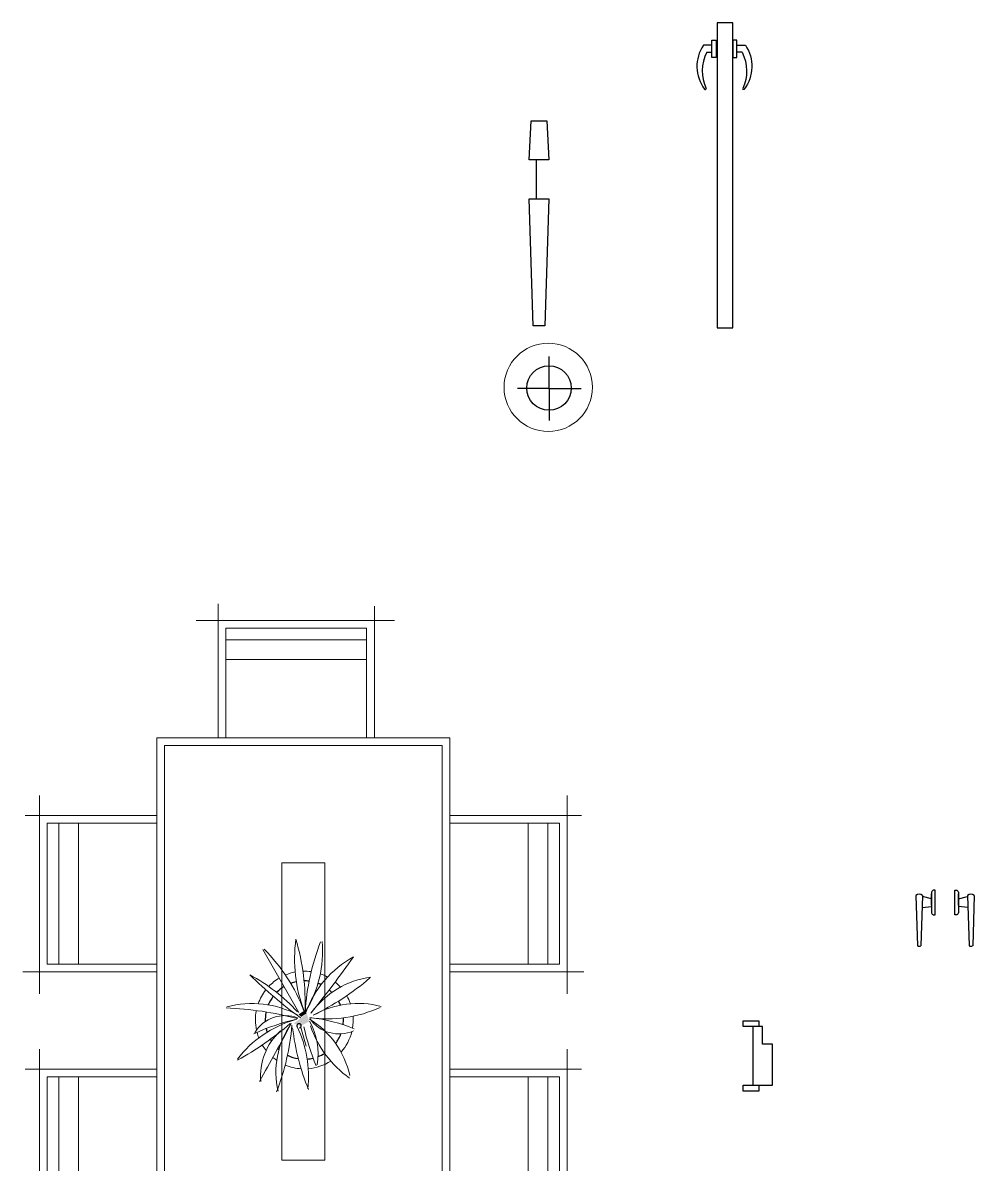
# Model space of a CAD drawing. Header units: millimetres. Extents: x -113526 to 211532, y -79714 to 28306.
# Drawn here: x 37468 to 39901, y 19257 to 22175 of the extents above; entities that cross this region are included whole.
import ezdxf

# ---------------------------------------------------------------- set-up
doc = ezdxf.new("R2010")
doc.units = ezdxf.units.MM
doc.linetypes.add('CONTINOUS', pattern=[0])
for name, color, linetype in [('$Longfin_AP_HATCH', 1, 'Continuous'), ('3', 3, 'Continuous'), ('F1-门', 1, 'Continuous'), ('lighting', 2, 'Continuous'), ('WINDOW', 1, 'Continuous'), ('家具内线', 8, 'Continuous')]:
    doc.layers.add(name, color=color, linetype=linetype)
for name, color, linetype, lineweight in [('填充总', 251, 'Continuous', 5), ('墙线', 7, 'CONTINOUS', 30), ('家具外线', 4, 'Continuous', 18), ('家具外线总', 4, 'Continuous', 13)]:
    doc.layers.add(name, color=color, linetype=linetype, lineweight=lineweight)

# ---------------------------------------------------------------- blocks, each defined once
blk = doc.blocks.new('DGFNegnfshm')
at = {"layer": '家具内线', "color": 8}
for centre, radius, start, end in [((1074806.1, -1488316.2), 100, 110.6204, 121.4143), ((1074806.1, -1488316.2), 100, 94.0679, 103.0803), ((1074806.1, -1488316.2), 100, 64.4954, 81.1605), ((1074806.1, -1488316.2), 100, 143.1295, 159.1723), ((1074806.1, -1488316.2), 100, 47.1088, 49.4426), ((1074806.1, -1488316.2), 100, 29.596, 32.8321), ((1074806.1, -1488316.2), 100, 12.6354, 18.0247), ((1074806.1, -1488316.2), 100, 173.0544, 183.1882), ((1074819.4, -1488301.3), 5.54, 96.0779, 25.3125), ((1074806.1, -1488316.2), 100, 348.1596, 2.424), ((1074806.1, -1488316.2), 100, 202.4248, 208.86), ((1074806.1, -1488316.2), 100, 322.7431, 337.3548), ((1074806.1, -1488316.2), 100, 224.9755, 230.456), ((1074806.1, -1488316.2), 100, 301.2424, 315.0937), ((1074806.1, -1488316.2), 100, 244.5752, 249.5357), ((1074806.1, -1488316.2), 100, 262.9018, 270.4511), ((1074806.1, -1488316.2), 100, 281.7936, 290.4216)]:
    blk.add_arc(centre, radius, start, end, dxfattribs=at)
for points in [[(1074833.1, -1488307.6), (1074799.6, -1488332.4), (1074816.6, -1488300.8), (1074793.8, -1488312)], [(1074820.9, -1488330.6), (1074806.4, -1488339.9), (1074814.4, -1488324.1), (1074800, -1488333.4)]]:
    blk.add_solid(points, dxfattribs=at)
at = {"layer": '家具外线', "color": 8}
for p, q in [((1074814.9, -1488296.7), (1074801.3, -1488249.1)), ((1074819.8, -1488335.5), (1074912.5, -1488496.3))]:
    blk.add_line(p, q, dxfattribs=at)
for centre, radius, start, end in [((1074248, -1488364.5), 592, 6.6493, 22.4278), ((1075098.3, -1488169.3), 303, 174.4698, 205.3125), ((1075442.3, -1488351.5), 606.3, 158.8573, 175.3893), ((1074664.3, -1488183.5), 214.5, 324.8628, 13.3847), ((1074531.5, -1488390.1), 273.6, 18.9832, 54.4317), ((1082798.9, -1492556.7), 9022.7, 150.83192, 151.89997), ((1074762, -1488172.6), 156.2, 312.2952, 4.9917), ((1074909.3, -1488126.4), 224.5, 192.26, 238.8236), ((1074806.1, -1488316.2), 125, 94.5721, 122.7787), ((1074939.5, -1488230.1), 168.8, 170.2439, 209.4946), ((1074245.4, -1488422), 575.2, 12.3863, 22.8061), ((1074806.1, -1488316.2), 125, 66.9937, 86.2919), ((1074754.3, -1488047.9), 279.1, 285.7276, 322.9536), ((1075358, -1488904.1), 788.8, 118.8941, 130.8232), ((1074806.1, -1488316.2), 125, 50.0015, 55.5994), ((1074806.1, -1488316.2), 125, 138.7494, 166.3323), ((1074806.1, -1488316.2), 125, 30.7207, 38.6082), ((1074717.4, -1488370.9), 90.3, 34.4664, 114.1589), ((1074855.5, -1488237.2), 90.3, 248.5543, 329.0813), ((1074680.9, -1487715.4), 620.3, 283.4211, 294.2145), ((1074806.1, -1488316.2), 125, 14.5637, 21.365), ((1074835.9, -1487911.7), 413.1, 247.5665, 263.5429), ((1074806.1, -1488316.2), 125, 170.4164, 184.415), ((1074806.1, -1488316.2), 125, 348.8626, 11.9251), ((1074669, -1488129.2), 229.5, 254.9198, 299.8757), ((1074746.8, -1488646.7), 327.4, 82.0365, 114.3616), ((1074604.6, -1488201), 227.3, 277.9364, 323.7741), ((1075085.7, -1488945.3), 687.1, 116.1082, 130.6163), ((1076786.9, -1489958.6), 2574.9, 140.8835, 144.8947), ((1074549.1, -1488241.7), 270.2, 299.0908, 339.731), ((1075053.7, -1488491.3), 294.1, 148.5808, 184.9992), ((1074199.7, -1488298.1), 605.5, 338.9152, 356.3416), ((1075412.1, -1488354.4), 608.4, 178.3426, 196.0902), ((1074455.9, -1488472.1), 375.1, 352.198, 20.6633), ((1075231.5, -1488177.1), 454.6, 200.9502, 224.758), ((1074199.6, -1489178.2), 1055, 45.0406, 54.2545), ((1074939.4, -1488110.3), 247.9, 242.0473, 285.0694), ((1075045.5, -1487456.5), 891.6, 255.5938, 267.4768), ((1075160.2, -1488030.7), 455, 222.3527, 241.7883), ((1074806.1, -1488316.2), 125, 199.4986, 209.759), ((1074806.1, -1488316.2), 125, 321.9442, 340.6394), ((1074806.1, -1488316.2), 125, 222.3262, 230.9332), ((1074806.1, -1488316.2), 125, 300.9907, 316.7002), ((1074806.1, -1488316.2), 125, 241.5474, 250.9114), ((1074806.1, -1488316.2), 125, 280.8271, 292.8444), ((1074806.1, -1488316.2), 125, 261.8471, 271.7691)]:
    blk.add_arc(centre, radius, start, end, dxfattribs=at)
blk = doc.blocks.new('wEGWBADGN')
at = {"layer": '填充总'}
for p, q in [((1072978.4, -1486664), (1073338.4, -1486664)), ((1072978.4, -1486714), (1073338.4, -1486714)), ((1072515.3, -1487446.7), (1072515.3, -1487086.7)), ((1072565.3, -1487446.7), (1072565.3, -1487086.7)), ((1073715.3, -1487446.7), (1073715.3, -1487086.7)), ((1073765.3, -1487446.7), (1073765.3, -1487086.7)), ((1072515.3, -1488095.2), (1072515.3, -1487735.2)), ((1072565.3, -1488095.2), (1072565.3, -1487735.2)), ((1073715.3, -1488095.2), (1073715.3, -1487735.2)), ((1073765.3, -1488095.2), (1073765.3, -1487735.2)), ((1072978.4, -1488514), (1073338.4, -1488514)), ((1072978.4, -1488564), (1073338.4, -1488564))]:
    blk.add_line(p, q, dxfattribs=at)
for points in [[(1072978.4, -1486914), (1072978.4, -1486634), (1073338.4, -1486634), (1073338.4, -1486914)], [(1072765.3, -1487446.7), (1072485.3, -1487446.7), (1072485.3, -1487086.7), (1072765.3, -1487086.7)], [(1073515.3, -1487446.7), (1073795.3, -1487446.7), (1073795.3, -1487086.7), (1073515.3, -1487086.7)], [(1072765.3, -1488095.2), (1072485.3, -1488095.2), (1072485.3, -1487735.2), (1072765.3, -1487735.2)], [(1073515.3, -1488095.2), (1073795.3, -1488095.2), (1073795.3, -1487735.2), (1073515.3, -1487735.2)], [(1072978.4, -1488314), (1072978.4, -1488594), (1073338.4, -1488594), (1073338.4, -1488314)]]:
    blk.add_lwpolyline(points, dxfattribs=at)
blk.add_lwpolyline([(1073495.3, -1486934), (1072785.3, -1486934), (1072785.3, -1488294), (1073495.3, -1488294)], close=True, dxfattribs=at)
at = {"layer": '填充总', "color": 250}
blk.add_lwpolyline([(1073195.3, -1487234), (1073085.3, -1487234), (1073085.3, -1487994), (1073195.3, -1487994)], close=True, dxfattribs=at)
at = {"layer": '家具外线总'}
for p, q in [((1072958.4, -1486914), (1072958.4, -1486577.3)), ((1073358.4, -1486571.7), (1073358.4, -1486914)), ((1072907.1, -1486614), (1073414.1, -1486614)), ((1072465.3, -1487518), (1072465.3, -1487011)), ((1073815.3, -1487518), (1073815.3, -1487011)), ((1072423, -1487066.7), (1072765.3, -1487066.7)), ((1073857.6, -1487066.7), (1073515.3, -1487066.7)), ((1072765.3, -1487466.7), (1072428.7, -1487466.7)), ((1073515.3, -1487466.7), (1073852, -1487466.7)), ((1072465.3, -1488166.4), (1072465.3, -1487659.5)), ((1073815.3, -1488166.4), (1073815.3, -1487659.5)), ((1072423, -1487715.2), (1072765.3, -1487715.2)), ((1073857.6, -1487715.2), (1073515.3, -1487715.2)), ((1072765.3, -1488115.2), (1072428.7, -1488115.2)), ((1073515.3, -1488115.2), (1073852, -1488115.2)), ((1072958.4, -1488314), (1072958.4, -1488650.6)), ((1073358.4, -1488656.3), (1073358.4, -1488314)), ((1072907.1, -1488614), (1073414.1, -1488614))]:
    blk.add_line(p, q, dxfattribs=at)
blk.add_lwpolyline([(1073515.3, -1486914), (1072765.3, -1486914), (1072765.3, -1488314), (1073515.3, -1488314)], close=True, dxfattribs=at)
at = {"layer": '墙线', "color": 2}
blk.add_blockref('DGFNegnfshm', (-1668.4, 724), dxfattribs=at)
blk = doc.blocks.new('adfhaetjysk')
at = {"color": 4}
for p, q in [((1148524.2, -1506762.7), (1148484.2, -1506762.7)), ((1148484.2, -1506762.7), (1148484.2, -1507542.7)), ((1148524.2, -1507542.7), (1148524.2, -1506762.7)), ((1148484.2, -1507542.7), (1148524.2, -1507542.7))]:
    blk.add_line(p, q, dxfattribs=at)
at = {"color": 4, "linetype": 'ByBlock', "lineweight": -3}
for p, q in [((1148471.2, -1506820.2), (1148449.2, -1506820.2)), ((1148471.2, -1506807), (1148481.7, -1506807)), ((1148471.2, -1506851), (1148471.2, -1506807)), ((1148471.2, -1506837.8), (1148471.2, -1506820.2)), ((1148481.7, -1506807), (1148481.7, -1506851)), ((1148534.8, -1506807), (1148524.2, -1506807)), ((1148524.2, -1506807), (1148524.2, -1506851)), ((1148534.8, -1506851), (1148534.8, -1506807)), ((1148534.8, -1506820.2), (1148556.7, -1506820.2)), ((1148534.8, -1506837.8), (1148534.8, -1506820.2)), ((1148457.8, -1506837.8), (1148471.2, -1506837.8)), ((1148548.2, -1506837.8), (1148534.8, -1506837.8)), ((1148481.7, -1506851), (1148471.2, -1506851)), ((1148524.2, -1506851), (1148534.8, -1506851))]:
    blk.add_line(p, q, dxfattribs=at)
for centre, major_axis, start_param, end_param in [((1148529.6, -1506874.1), (68.5, 68.5), 1.765387, 3.0018), ((1148552.9, -1506886.1), (-75.4, 75.4), 0.315075, 1.22056), ((1148454.1, -1506931.4), (1.47, 1.47), 2.874555, 5.639727)]:
    blk.add_ellipse(centre, major_axis=major_axis, ratio=1, start_param=start_param, end_param=end_param, dxfattribs=at)
at = {"color": 4, "linetype": 'ByBlock', "lineweight": -3, "extrusion": (0, 0, -1)}
for centre, major_axis, start_param, end_param in [((1148476.3, -1506874.1), (-68.5, 68.5), 1.765387, 3.0018), ((1148453.1, -1506886.1), (75.4, 75.4), 0.315075, 1.22056), ((1148551.9, -1506931.4), (-1.47, 1.47), 2.874555, 5.639727)]:
    blk.add_ellipse(centre, major_axis=major_axis, ratio=1, start_param=start_param, end_param=end_param, dxfattribs=at)
blk = doc.blocks.new('A$C5AF141BB')
at = {"layer": 'lighting', "color": 4}
blk.add_line((32.5, 424.4), (32.5, 324.4), dxfattribs=at)
for points in [[(0, 424.5), (50, 424.4), (45, 524.4), (5, 524.5)], [(10, 0), (40, 0), (50, 324.4), (0, 324.5)]]:
    blk.add_lwpolyline(points, close=True, dxfattribs=at)
blk = doc.blocks.new('dgnEDAGNGRM')
at = {"layer": '家具内线'}
for q in [(173734480.6, 71132970.8), (173734378.7, 71132868.8), (173734582.6, 71132868.8), (173734480.6, 71132766.9)]:
    blk.add_line((173734480.6, 71132868.8), q, dxfattribs=at)
blk.add_circle((173734479.5, 71132870.4), 70.9, dxfattribs=at)
at = {"layer": '家具外线', "color": 4}
blk.add_circle((173734477.2, 71132872.7), 141.2, dxfattribs=at)
blk = doc.blocks.new('dfabadgfhgm')
at = {"layer": 'F1-门', "color": 4}
for p, q in [((173861071.1, 71043235.5), (173861200.1, 71043231.6)), ((173861071.1, 71043218.6), (173861200.1, 71043222.5)), ((173861079.5, 71043195.5), (173861073.8, 71043218.7)), ((173861102.3, 71043219.5), (173861099.1, 71043195.5)), ((173861095.8, 71043195.5), (173861067.1, 71043195.5)), ((173861095.8, 71043126.2), (173861067.1, 71043126.2)), ((173861079.5, 71043126.2), (173861073.8, 71043103)), ((173861102.3, 71043102.1), (173861099.1, 71043126.2)), ((173861071.1, 71043103.1), (173861200.1, 71043099.2)), ((173861071.1, 71043086.2), (173861200.1, 71043090.1))]:
    blk.add_line(p, q, dxfattribs=at)
for points in [[(173861120.9, 71043190.7), (173861120.9, 71043185.7), (173861057.8, 71043185.7), (173861057.8, 71043190.7)], [(173861063, 71043195.5), (173861115.7, 71043195.5)], [(173861120.9, 71043130.9), (173861120.9, 71043135.9), (173861057.8, 71043135.9), (173861057.8, 71043130.9)], [(173861063, 71043126.2), (173861115.7, 71043126.2)]]:
    blk.add_lwpolyline(points, dxfattribs=at)
for centre, radius, start, end in [((173861082.1, 71043227), 13.9, 142.6121, 217.3879), ((173861190.4, 71043227), 10.7, 334.8514, 25.1486), ((173861066.5, 71043186.4), 9.68, 111.1187, 153.7461), ((173861112.2, 71043186.4), 9.68, 26.2539, 68.8813), ((173861066.5, 71043135.2), 9.68, 206.2539, 248.8813), ((173861112.2, 71043135.2), 9.68, 291.1187, 333.7461), ((173861082.1, 71043094.6), 13.9, 142.6121, 217.3879), ((173861190.4, 71043094.6), 10.7, 334.8514, 25.1486)]:
    blk.add_arc(centre, radius, start, end, dxfattribs=at)
blk = doc.blocks.new('dfsd')
at = {"layer": 'WINDOW', "color": 4}
for points in [[(173811513.8, 71202784.1), (173811498.8, 71202784.1), (173811498.8, 71202824.1), (173811513.8, 71202824.1)], [(173811678.8, 71202784.1), (173811663.8, 71202784.1), (173811663.8, 71202824.1), (173811678.8, 71202824.1)], [(173811513.8, 71202799.2), (173811513.8, 71202749.2), (173811618.8, 71202749.2), (173811618.8, 71202774.2), (173811663.8, 71202774.2), (173811663.8, 71202799.2)]]:
    blk.add_lwpolyline(points, close=True, dxfattribs=at)

msp = doc.modelspace()

# ---------------------------------------------------------------- block references
at = {"layer": '$Longfin_AP_HATCH', "color": 2, "xscale": 0.800000011920929, "yscale": 0.7999999970197678, "zscale": 0.8}
msp.add_blockref('dgnEDAGNGRM', (-138948772.2, -56885054.6), dxfattribs=at)
at = {"layer": '$Longfin_AP_HATCH', "color": 2, "rotation": 270}
msp.add_blockref('dfabadgfhgm', (-71003334.5, 173881015.3), dxfattribs=at)
at = {"xscale": -1}
msp.add_blockref('A$C5AF141BB', (38812.8, 21400.5), dxfattribs=at)
at = {"layer": '3', "color": 5, "rotation": 90}
msp.add_blockref('dfsd', (71242134.1, -173792055.1), dxfattribs=at)
at = {"layer": '墙线', "color": 2}
msp.add_blockref('adfhaetjysk', (-1109240.9, 1528938.1), dxfattribs=at)
at = {"layer": '墙线', "color": 2, "rotation": 180}
msp.add_blockref('wEGWBADGN', (1111325.4, -1467966.6), dxfattribs=at)

doc.saveas('drawing.dxf')
